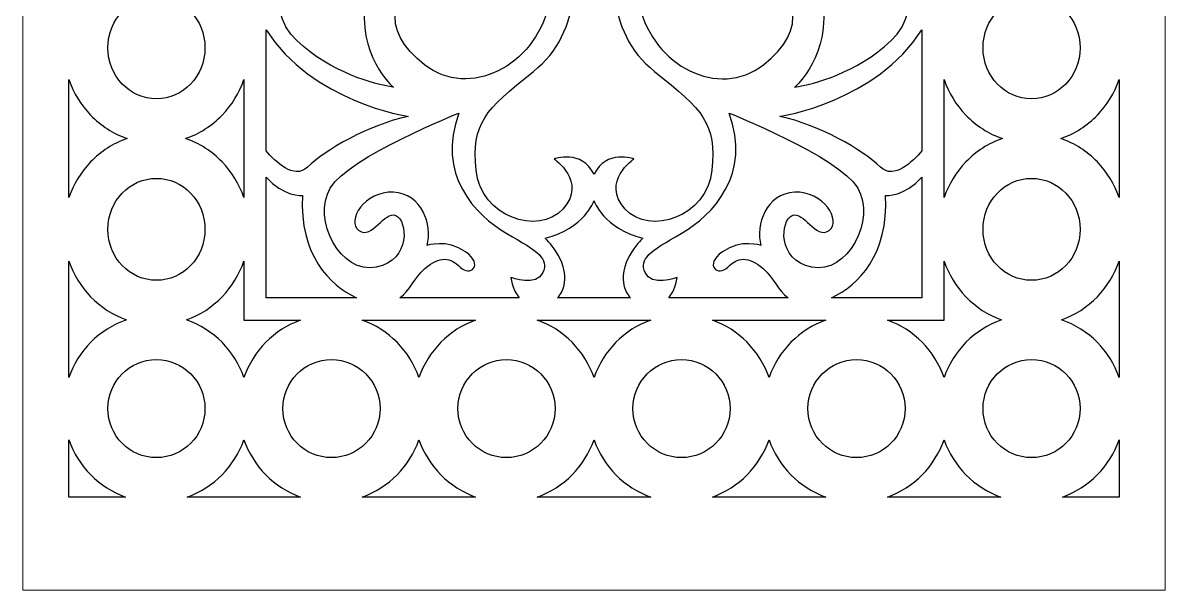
# Model space of a CAD drawing. Header units: millimetres. Extents: x 30.3 to 92.8, y 78.4 to 138.4.
# Drawn here: x 72.32 to 92.78, y 78.43 to 88.58 of the extents above; entities that cross this region are included whole.
import ezdxf

# ---------------------------------------------------------------- set-up
doc = ezdxf.new("R2010")
doc.units = ezdxf.units.MM
doc.header["$MEASUREMENT"] = 0
doc.layers.add('layer 1', color=7, linetype='Continuous')

msp = doc.modelspace()

# ---------------------------------------------------------------- linework, layer by layer
at = {"layer": 'layer 1', "color": 7, "lineweight": 9}
msp.add_open_spline([(72.3242, 138.4261), (72.3242, 138.4261), (92.7788, 138.4261), (92.7788, 138.4261), (92.7788, 138.4261), (92.7788, 138.4261), (92.7788, 78.4263), (92.7788, 78.4263), (92.7788, 78.4263), (92.7788, 78.4263), (72.3242, 78.4263), (72.3242, 78.4263), (72.3242, 78.4263), (72.3242, 78.4263), (72.3242, 138.4261), (72.3242, 138.4261)], degree=3, knots=[0, 0, 0, 0, 0.2, 0.2, 0.2, 0.2, 0.4, 0.4, 0.4, 0.4, 0.6, 0.6, 0.6, 0.6, 1, 1, 1, 1], dxfattribs=at)
at = {"layer": 'layer 1', "color": 250}
for points, knots in [([(82.5515, 91.678), (82.5515, 91.678), (81.8502, 91.9241), (82.0557, 92.6399), (82.0557, 92.6399), (82.0557, 92.6399), (81.5274, 92.2596), (81.9383, 90.9473), (81.9383, 90.9473), (82.3491, 89.6349), (82.3491, 88.412), (81.4687, 87.7111), (81.4687, 87.7111), (80.5884, 87.0102), (80.3609, 86.7865), (80.4416, 85.9439), (80.4416, 85.9439), (80.5223, 85.1013), (81.5568, 84.7657), (81.997, 85.2504), (81.997, 85.2504), (82.4371, 85.7351), (81.8356, 86.1452), (81.8356, 86.1452), (81.8356, 86.1452), (81.8356, 86.1452), (82.3357, 86.3167), (82.5515, 85.8693), (82.5515, 85.8693), (82.7673, 86.3167), (83.2675, 86.1452), (83.2675, 86.1452), (83.2675, 86.1452), (83.2675, 86.1452), (82.6659, 85.7351), (83.1061, 85.2504), (83.1061, 85.2504), (83.5462, 84.7657), (84.5807, 85.1013), (84.6614, 85.9439), (84.6614, 85.9439), (84.7421, 86.7865), (84.5146, 87.0102), (83.6343, 87.7111), (83.6343, 87.7111), (82.7539, 88.412), (82.7539, 89.6349), (83.1647, 90.9473), (83.1647, 90.9473), (83.5756, 92.2596), (83.0474, 92.6399), (83.0474, 92.6399), (83.0474, 92.6399), (83.2528, 91.9241), (82.5515, 91.678), (82.5515, 91.678)], [0, 0, 0, 0, 0.0666667, 0.0666667, 0.0666667, 0.0666667, 0.1333333, 0.1333333, 0.1333333, 0.1333333, 0.2, 0.2, 0.2, 0.2, 0.2666667, 0.2666667, 0.2666667, 0.2666667, 0.3333333, 0.3333333, 0.3333333, 0.3333333, 0.4, 0.4, 0.4, 0.4, 0.4666667, 0.4666667, 0.4666667, 0.4666667, 0.5333333, 0.5333333, 0.5333333, 0.5333333, 0.6, 0.6, 0.6, 0.6, 0.6666667, 0.6666667, 0.6666667, 0.6666667, 0.7333333, 0.7333333, 0.7333333, 0.7333333, 0.8, 0.8, 0.8, 0.8, 0.8666667, 0.8666667, 0.8666667, 0.8666667, 1, 1, 1, 1]), ([(81.4981, 91.5289), (81.4981, 91.5289), (80.9112, 90.3955), (79.8694, 89.784), (79.8694, 89.784), (78.8276, 89.1726), (78.7102, 88.4567), (79.5172, 87.8304), (79.5172, 87.8304), (80.3243, 87.204), (81.4834, 87.8155), (81.7329, 88.8743), (81.7329, 88.8743), (81.9823, 89.9332), (81.5861, 90.4402), (81.4981, 91.5289)], [0, 0, 0, 0, 0.2, 0.2, 0.2, 0.2, 0.4, 0.4, 0.4, 0.4, 0.6, 0.6, 0.6, 0.6, 1, 1, 1, 1]), ([(83.6049, 91.5289), (83.6049, 91.5289), (84.1918, 90.3955), (85.2336, 89.784), (85.2336, 89.784), (86.2754, 89.1726), (86.3928, 88.4567), (85.5858, 87.8304), (85.5858, 87.8304), (84.7788, 87.204), (83.6196, 87.8155), (83.3702, 88.8743), (83.3702, 88.8743), (83.1207, 89.9332), (83.5169, 90.4402), (83.6049, 91.5289)], [0, 0, 0, 0, 0.2, 0.2, 0.2, 0.2, 0.4, 0.4, 0.4, 0.4, 0.6, 0.6, 0.6, 0.6, 1, 1, 1, 1]), ([(78.9597, 87.4277), (78.9597, 87.4277), (78.2749, 88.0104), (78.4755, 89.0234), (78.4755, 89.0234), (78.4755, 89.0234), (77.9032, 88.755), (77.5951, 89.1875), (77.5951, 89.1875), (77.5951, 89.1875), (77.8886, 89.3515), (78.182, 89.3665), (78.182, 89.3665), (78.4755, 89.3814), (78.4315, 90.127), (77.6831, 90.1121), (77.6831, 90.1121), (76.9348, 90.0972), (76.5973, 88.8445), (77.2283, 88.2629), (77.2283, 88.2629), (77.8592, 87.6813), (78.5929, 87.4874), (78.9597, 87.4277)], [0, 0, 0, 0, 0.1428571, 0.1428571, 0.1428571, 0.1428571, 0.2857143, 0.2857143, 0.2857143, 0.2857143, 0.4285714, 0.4285714, 0.4285714, 0.4285714, 0.5714286, 0.5714286, 0.5714286, 0.5714286, 0.7142857, 0.7142857, 0.7142857, 0.7142857, 1, 1, 1, 1]), ([(86.1433, 87.4277), (86.1433, 87.4277), (86.8281, 88.0104), (86.6275, 89.0234), (86.6275, 89.0234), (86.6275, 89.0234), (87.1998, 88.755), (87.5079, 89.1875), (87.5079, 89.1875), (87.5079, 89.1875), (87.2145, 89.3515), (86.921, 89.3665), (86.921, 89.3665), (86.6275, 89.3814), (86.6716, 90.127), (87.4199, 90.1121), (87.4199, 90.1121), (88.1682, 90.0972), (88.5057, 88.8445), (87.8747, 88.2629), (87.8747, 88.2629), (87.2438, 87.6813), (86.5102, 87.4874), (86.1433, 87.4277)], [0, 0, 0, 0, 0.1428571, 0.1428571, 0.1428571, 0.1428571, 0.2857143, 0.2857143, 0.2857143, 0.2857143, 0.4285714, 0.4285714, 0.4285714, 0.4285714, 0.5714286, 0.5714286, 0.5714286, 0.5714286, 0.7142857, 0.7142857, 0.7142857, 0.7142857, 1, 1, 1, 1]), ([(75.3277, 88.7839), (75.1713, 88.9461), (74.9551, 89.0464), (74.7161, 89.0464), (74.7161, 89.0464), (74.4771, 89.0464), (74.2608, 88.9461), (74.1045, 88.7839), (74.1045, 88.7839), (73.9452, 88.6188), (73.8467, 88.3892), (73.8467, 88.1344), (73.8467, 88.1344), (73.8467, 87.8795), (73.9452, 87.6499), (74.1045, 87.4848), (74.1045, 87.4848), (74.2608, 87.3227), (74.4771, 87.2224), (74.7161, 87.2224), (74.7161, 87.2224), (74.9551, 87.2224), (75.1713, 87.3227), (75.3277, 87.4848), (75.3277, 87.4848), (75.4869, 87.6499), (75.5854, 87.8795), (75.5854, 88.1344), (75.5854, 88.1344), (75.5854, 88.3892), (75.4869, 88.6188), (75.3277, 88.7839)], [0, 0, 0, 0, 0.1111111, 0.1111111, 0.1111111, 0.1111111, 0.2222222, 0.2222222, 0.2222222, 0.2222222, 0.3333333, 0.3333333, 0.3333333, 0.3333333, 0.4444444, 0.4444444, 0.4444444, 0.4444444, 0.5555556, 0.5555556, 0.5555556, 0.5555556, 0.6666667, 0.6666667, 0.6666667, 0.6666667, 0.7777778, 0.7777778, 0.7777778, 0.7777778, 1, 1, 1, 1]), ([(90.9986, 88.7839), (90.8422, 88.9461), (90.626, 89.0464), (90.3869, 89.0464), (90.3869, 89.0464), (90.1479, 89.0464), (89.9317, 88.9461), (89.7753, 88.7839), (89.7753, 88.7839), (89.6161, 88.6188), (89.5176, 88.3892), (89.5176, 88.1344), (89.5176, 88.1344), (89.5176, 87.8795), (89.6161, 87.6499), (89.7753, 87.4848), (89.7753, 87.4848), (89.9317, 87.3227), (90.1479, 87.2224), (90.3869, 87.2224), (90.3869, 87.2224), (90.626, 87.2224), (90.8422, 87.3227), (90.9986, 87.4848), (90.9986, 87.4848), (91.1578, 87.6499), (91.2563, 87.8795), (91.2563, 88.1344), (91.2563, 88.1344), (91.2563, 88.3892), (91.1578, 88.6188), (90.9986, 88.7839)], [0, 0, 0, 0, 0.1111111, 0.1111111, 0.1111111, 0.1111111, 0.2222222, 0.2222222, 0.2222222, 0.2222222, 0.3333333, 0.3333333, 0.3333333, 0.3333333, 0.4444444, 0.4444444, 0.4444444, 0.4444444, 0.5555556, 0.5555556, 0.5555556, 0.5555556, 0.6666667, 0.6666667, 0.6666667, 0.6666667, 0.7777778, 0.7777778, 0.7777778, 0.7777778, 1, 1, 1, 1]), ([(76.6791, 86.2912), (76.8432, 86.0979), (77.1824, 85.7665), (77.419, 85.9961), (77.419, 85.9961), (77.7418, 86.3092), (78.5195, 86.7566), (79.2238, 86.9058), (79.2238, 86.9058), (79.2238, 86.9058), (77.4994, 87.1638), (76.6791, 88.4581), (76.6791, 88.4581), (76.6791, 88.4581), (76.6791, 86.2912), (76.6791, 86.2912)], [0, 0, 0, 0, 0.2, 0.2, 0.2, 0.2, 0.4, 0.4, 0.4, 0.4, 0.6, 0.6, 0.6, 0.6, 1, 1, 1, 1]), ([(88.424, 88.4581), (87.6036, 87.1638), (85.8792, 86.9058), (85.8792, 86.9058), (85.8792, 86.9058), (86.5835, 86.7566), (87.3612, 86.3092), (87.684, 85.9961), (87.684, 85.9961), (87.9206, 85.7665), (88.2598, 86.0979), (88.424, 86.2912), (88.424, 86.2912), (88.424, 86.2912), (88.424, 88.4581), (88.424, 88.4581)], [0, 0, 0, 0, 0.2, 0.2, 0.2, 0.2, 0.4, 0.4, 0.4, 0.4, 0.6, 0.6, 0.6, 0.6, 1, 1, 1, 1]), ([(73.149, 85.4522), (73.2319, 85.6942), (73.3662, 85.9116), (73.5384, 86.0902), (73.5384, 86.0902), (73.7202, 86.2787), (73.9437, 86.4238), (74.1932, 86.5094), (74.1932, 86.5094), (73.9437, 86.595), (73.7202, 86.7401), (73.5384, 86.9286), (73.5384, 86.9286), (73.3662, 87.1072), (73.2319, 87.3245), (73.149, 87.5666), (73.149, 87.5666), (73.149, 87.5666), (73.149, 85.4522), (73.149, 85.4522)], [0, 0, 0, 0, 0.1666667, 0.1666667, 0.1666667, 0.1666667, 0.3333333, 0.3333333, 0.3333333, 0.3333333, 0.5, 0.5, 0.5, 0.5, 0.6666667, 0.6666667, 0.6666667, 0.6666667, 1, 1, 1, 1]), ([(75.239, 86.5094), (75.4885, 86.4238), (75.7119, 86.2787), (75.8937, 86.0902), (75.8937, 86.0902), (76.0659, 85.9116), (76.2003, 85.6942), (76.2832, 85.4522), (76.2832, 85.4522), (76.2832, 85.4522), (76.2832, 87.5666), (76.2832, 87.5666), (76.2832, 87.5666), (76.2003, 87.3245), (76.0659, 87.1072), (75.8937, 86.9286), (75.8937, 86.9286), (75.7119, 86.7401), (75.4885, 86.595), (75.239, 86.5094)], [0, 0, 0, 0, 0.1666667, 0.1666667, 0.1666667, 0.1666667, 0.3333333, 0.3333333, 0.3333333, 0.3333333, 0.5, 0.5, 0.5, 0.5, 0.6666667, 0.6666667, 0.6666667, 0.6666667, 1, 1, 1, 1]), ([(88.8199, 85.4522), (88.9028, 85.6942), (89.0371, 85.9116), (89.2093, 86.0902), (89.2093, 86.0902), (89.3911, 86.2787), (89.6145, 86.4238), (89.864, 86.5094), (89.864, 86.5094), (89.6145, 86.595), (89.3911, 86.7401), (89.2093, 86.9286), (89.2093, 86.9286), (89.0371, 87.1072), (88.9028, 87.3245), (88.8199, 87.5666), (88.8199, 87.5666), (88.8199, 87.5666), (88.8199, 85.4522), (88.8199, 85.4522)], [0, 0, 0, 0, 0.1666667, 0.1666667, 0.1666667, 0.1666667, 0.3333333, 0.3333333, 0.3333333, 0.3333333, 0.5, 0.5, 0.5, 0.5, 0.6666667, 0.6666667, 0.6666667, 0.6666667, 1, 1, 1, 1]), ([(91.954, 87.5666), (91.8711, 87.3245), (91.7368, 87.1072), (91.5646, 86.9286), (91.5646, 86.9286), (91.3828, 86.7401), (91.1593, 86.595), (90.9099, 86.5094), (90.9099, 86.5094), (91.1593, 86.4238), (91.3828, 86.2787), (91.5646, 86.0902), (91.5646, 86.0902), (91.7368, 85.9116), (91.8711, 85.6942), (91.954, 85.4522), (91.954, 85.4522), (91.954, 85.4522), (91.954, 87.5666), (91.954, 87.5666)], [0, 0, 0, 0, 0.1666667, 0.1666667, 0.1666667, 0.1666667, 0.3333333, 0.3333333, 0.3333333, 0.3333333, 0.5, 0.5, 0.5, 0.5, 0.6666667, 0.6666667, 0.6666667, 0.6666667, 1, 1, 1, 1]), ([(81.2134, 83.6594), (81.1427, 83.7417), (81.0889, 83.8598), (81.0652, 84.02), (81.0652, 84.02), (81.0652, 84.02), (81.5348, 83.856), (81.6375, 84.1095), (81.6375, 84.1095), (81.7402, 84.363), (81.5641, 84.4824), (80.9919, 84.8104), (80.9919, 84.8104), (80.4196, 85.1385), (79.7227, 85.8767), (80.1335, 86.9654), (80.1335, 86.9654), (80.1335, 86.9654), (78.1673, 86.1899), (77.8299, 85.6232), (77.8299, 85.6232), (77.4924, 85.0565), (78.0206, 84.0722), (78.6515, 84.2065), (78.6515, 84.2065), (79.2825, 84.3407), (79.2091, 85.0416), (79.0037, 85.1311), (79.0037, 85.1311), (78.7983, 85.2206), (78.5782, 84.6986), (78.3434, 84.8626), (78.3434, 84.8626), (78.1086, 85.0267), (78.4461, 85.5785), (78.9597, 85.5487), (78.9597, 85.5487), (79.4732, 85.5188), (79.664, 84.967), (79.5613, 84.5942), (79.5613, 84.5942), (79.5613, 84.5942), (79.9134, 84.721), (80.2509, 84.4824), (80.2509, 84.4824), (80.5884, 84.2437), (80.3316, 84.0275), (80.1555, 84.2065), (80.1555, 84.2065), (79.9794, 84.3854), (79.796, 84.4152), (79.5246, 84.1841), (79.5246, 84.1841), (79.3218, 84.0114), (79.2623, 83.793), (79.077, 83.6594), (79.077, 83.6594), (79.077, 83.6594), (81.2134, 83.6594), (81.2134, 83.6594)], [0, 0, 0, 0, 0.0625, 0.0625, 0.0625, 0.0625, 0.125, 0.125, 0.125, 0.125, 0.1875, 0.1875, 0.1875, 0.1875, 0.25, 0.25, 0.25, 0.25, 0.3125, 0.3125, 0.3125, 0.3125, 0.375, 0.375, 0.375, 0.375, 0.4375, 0.4375, 0.4375, 0.4375, 0.5, 0.5, 0.5, 0.5, 0.5625, 0.5625, 0.5625, 0.5625, 0.625, 0.625, 0.625, 0.625, 0.6875, 0.6875, 0.6875, 0.6875, 0.75, 0.75, 0.75, 0.75, 0.8125, 0.8125, 0.8125, 0.8125, 0.875, 0.875, 0.875, 0.875, 1, 1, 1, 1]), ([(86.026, 83.6594), (85.8407, 83.793), (85.7812, 84.0114), (85.5784, 84.1841), (85.5784, 84.1841), (85.307, 84.4152), (85.1236, 84.3854), (84.9475, 84.2065), (84.9475, 84.2065), (84.7714, 84.0275), (84.5146, 84.2437), (84.8521, 84.4824), (84.8521, 84.4824), (85.1896, 84.721), (85.5418, 84.5942), (85.5418, 84.5942), (85.5418, 84.5942), (85.439, 84.967), (85.6298, 85.5188), (86.1433, 85.5487), (86.1433, 85.5487), (86.6569, 85.5785), (86.9944, 85.0267), (86.7596, 84.8626), (86.7596, 84.8626), (86.5248, 84.6986), (86.3047, 85.2206), (86.0993, 85.1311), (86.0993, 85.1311), (85.8939, 85.0416), (85.8205, 84.3407), (86.4515, 84.2065), (86.4515, 84.2065), (87.0824, 84.0722), (87.6106, 85.0565), (87.2732, 85.6232), (87.2732, 85.6232), (86.9357, 86.1899), (84.9695, 86.9654), (84.9695, 86.9654), (84.9695, 86.9654), (85.3804, 85.8767), (84.6834, 85.1385), (84.1111, 84.8104), (84.1111, 84.8104), (83.5389, 84.4824), (83.3628, 84.363), (83.4655, 84.1095), (83.4655, 84.1095), (83.5682, 83.856), (84.0378, 84.02), (84.0378, 84.02), (84.0378, 84.02), (84.0141, 83.8598), (83.9603, 83.7417), (83.8896, 83.6594), (83.8896, 83.6594), (83.8896, 83.6594), (86.026, 83.6594), (86.026, 83.6594)], [0, 0, 0, 0, 0.0625, 0.0625, 0.0625, 0.0625, 0.125, 0.125, 0.125, 0.125, 0.1875, 0.1875, 0.1875, 0.1875, 0.25, 0.25, 0.25, 0.25, 0.3125, 0.3125, 0.3125, 0.3125, 0.375, 0.375, 0.375, 0.375, 0.4375, 0.4375, 0.4375, 0.4375, 0.5, 0.5, 0.5, 0.5, 0.5625, 0.5625, 0.5625, 0.5625, 0.625, 0.625, 0.625, 0.625, 0.6875, 0.6875, 0.6875, 0.6875, 0.75, 0.75, 0.75, 0.75, 0.8125, 0.8125, 0.8125, 0.8125, 0.875, 0.875, 0.875, 0.875, 1, 1, 1, 1]), ([(75.3277, 85.5339), (75.1713, 85.6961), (74.9551, 85.7964), (74.7161, 85.7964), (74.7161, 85.7964), (74.4771, 85.7964), (74.2608, 85.6961), (74.1045, 85.5339), (74.1045, 85.5339), (73.9452, 85.3688), (73.8467, 85.1392), (73.8467, 84.8844), (73.8467, 84.8844), (73.8467, 84.6295), (73.9452, 84.3999), (74.1045, 84.2348), (74.1045, 84.2348), (74.2608, 84.0727), (74.4771, 83.9724), (74.7161, 83.9724), (74.7161, 83.9724), (74.9551, 83.9724), (75.1713, 84.0727), (75.3277, 84.2348), (75.3277, 84.2348), (75.4869, 84.3999), (75.5854, 84.6295), (75.5854, 84.8844), (75.5854, 84.8844), (75.5854, 85.1392), (75.4869, 85.3688), (75.3277, 85.5339)], [0, 0, 0, 0, 0.1111111, 0.1111111, 0.1111111, 0.1111111, 0.2222222, 0.2222222, 0.2222222, 0.2222222, 0.3333333, 0.3333333, 0.3333333, 0.3333333, 0.4444444, 0.4444444, 0.4444444, 0.4444444, 0.5555556, 0.5555556, 0.5555556, 0.5555556, 0.6666667, 0.6666667, 0.6666667, 0.6666667, 0.7777778, 0.7777778, 0.7777778, 0.7777778, 1, 1, 1, 1]), ([(78.2975, 83.6594), (77.8193, 83.8777), (77.2701, 84.4374), (77.331, 85.489), (77.331, 85.489), (77.331, 85.489), (76.982, 85.4676), (76.6791, 85.817), (76.6791, 85.817), (76.6791, 85.817), (76.6791, 83.6594), (76.6791, 83.6594), (76.6791, 83.6594), (76.6791, 83.6594), (78.2975, 83.6594), (78.2975, 83.6594)], [0, 0, 0, 0, 0.2, 0.2, 0.2, 0.2, 0.4, 0.4, 0.4, 0.4, 0.6, 0.6, 0.6, 0.6, 1, 1, 1, 1]), ([(88.424, 85.817), (88.121, 85.4676), (87.772, 85.489), (87.772, 85.489), (87.772, 85.489), (87.8329, 84.4374), (87.2837, 83.8777), (86.8055, 83.6594), (86.8055, 83.6594), (86.8055, 83.6594), (88.424, 83.6594), (88.424, 83.6594), (88.424, 83.6594), (88.424, 83.6594), (88.424, 85.817), (88.424, 85.817)], [0, 0, 0, 0, 0.2, 0.2, 0.2, 0.2, 0.4, 0.4, 0.4, 0.4, 0.6, 0.6, 0.6, 0.6, 1, 1, 1, 1]), ([(90.9986, 85.5339), (90.8422, 85.6961), (90.626, 85.7964), (90.3869, 85.7964), (90.3869, 85.7964), (90.1479, 85.7964), (89.9317, 85.6961), (89.7753, 85.5339), (89.7753, 85.5339), (89.6161, 85.3688), (89.5176, 85.1392), (89.5176, 84.8844), (89.5176, 84.8844), (89.5176, 84.6295), (89.6161, 84.3999), (89.7753, 84.2348), (89.7753, 84.2348), (89.9317, 84.0727), (90.1479, 83.9724), (90.3869, 83.9724), (90.3869, 83.9724), (90.626, 83.9724), (90.8422, 84.0727), (90.9986, 84.2348), (90.9986, 84.2348), (91.1578, 84.3999), (91.2563, 84.6295), (91.2563, 84.8844), (91.2563, 84.8844), (91.2563, 85.1392), (91.1578, 85.3688), (90.9986, 85.5339)], [0, 0, 0, 0, 0.1111111, 0.1111111, 0.1111111, 0.1111111, 0.2222222, 0.2222222, 0.2222222, 0.2222222, 0.3333333, 0.3333333, 0.3333333, 0.3333333, 0.4444444, 0.4444444, 0.4444444, 0.4444444, 0.5555556, 0.5555556, 0.5555556, 0.5555556, 0.6666667, 0.6666667, 0.6666667, 0.6666667, 0.7777778, 0.7777778, 0.7777778, 0.7777778, 1, 1, 1, 1]), ([(82.5515, 85.3921), (82.5515, 85.3921), (82.3858, 84.8999), (81.6742, 84.7284), (81.6742, 84.7284), (81.6742, 84.7284), (82.0997, 84.3481), (82.019, 83.8933), (82.019, 83.8933), (82.0028, 83.8019), (81.959, 83.7223), (81.8985, 83.6594), (81.8985, 83.6594), (81.8985, 83.6594), (83.2045, 83.6594), (83.2045, 83.6594), (83.2045, 83.6594), (83.1441, 83.7222), (83.1003, 83.8019), (83.084, 83.8933), (83.084, 83.8933), (83.0033, 84.3481), (83.4289, 84.7284), (83.4289, 84.7284), (83.4289, 84.7284), (82.7172, 84.8999), (82.5515, 85.3921), (82.5515, 85.3921)], [0, 0, 0, 0, 0.125, 0.125, 0.125, 0.125, 0.25, 0.25, 0.25, 0.25, 0.375, 0.375, 0.375, 0.375, 0.5, 0.5, 0.5, 0.5, 0.625, 0.625, 0.625, 0.625, 0.75, 0.75, 0.75, 0.75, 1, 1, 1, 1]), ([(73.149, 82.234), (73.2324, 82.473), (73.3678, 82.6872), (73.5415, 82.8627), (73.5415, 82.8627), (73.7188, 83.0419), (73.936, 83.1807), (74.1785, 83.2645), (74.1785, 83.2645), (73.9349, 83.3507), (73.7166, 83.4938), (73.5384, 83.6786), (73.5384, 83.6786), (73.3662, 83.8571), (73.2319, 84.0745), (73.149, 84.3166), (73.149, 84.3166), (73.149, 84.3166), (73.149, 82.234), (73.149, 82.234)], [0, 0, 0, 0, 0.1666667, 0.1666667, 0.1666667, 0.1666667, 0.3333333, 0.3333333, 0.3333333, 0.3333333, 0.5, 0.5, 0.5, 0.5, 0.6666667, 0.6666667, 0.6666667, 0.6666667, 1, 1, 1, 1]), ([(76.2832, 84.3166), (76.2003, 84.0745), (76.0659, 83.8571), (75.8937, 83.6786), (75.8937, 83.6786), (75.7155, 83.4938), (75.4973, 83.3507), (75.2537, 83.2645), (75.2537, 83.2645), (75.4961, 83.1807), (75.7133, 83.0419), (75.8906, 82.8627), (75.8906, 82.8627), (76.0643, 82.6872), (76.1998, 82.473), (76.2832, 82.234), (76.2832, 82.234), (76.3665, 82.473), (76.502, 82.6872), (76.6757, 82.8627), (76.6757, 82.8627), (76.8494, 83.0383), (77.0615, 83.1751), (77.298, 83.2594), (77.298, 83.2594), (77.298, 83.2594), (76.2832, 83.2594), (76.2832, 83.2594), (76.2832, 83.2594), (76.2832, 83.2594), (76.2832, 84.3166), (76.2832, 84.3166)], [0, 0, 0, 0, 0.1111111, 0.1111111, 0.1111111, 0.1111111, 0.2222222, 0.2222222, 0.2222222, 0.2222222, 0.3333333, 0.3333333, 0.3333333, 0.3333333, 0.4444444, 0.4444444, 0.4444444, 0.4444444, 0.5555556, 0.5555556, 0.5555556, 0.5555556, 0.6666667, 0.6666667, 0.6666667, 0.6666667, 0.7777778, 0.7777778, 0.7777778, 0.7777778, 1, 1, 1, 1]), ([(87.805, 83.2594), (88.0416, 83.1751), (88.2536, 83.0383), (88.4273, 82.8627), (88.4273, 82.8627), (88.601, 82.6872), (88.7365, 82.473), (88.8199, 82.234), (88.8199, 82.234), (88.9032, 82.473), (89.0387, 82.6872), (89.2124, 82.8627), (89.2124, 82.8627), (89.3897, 83.0419), (89.6069, 83.1807), (89.8493, 83.2645), (89.8493, 83.2645), (89.6058, 83.3507), (89.3875, 83.4938), (89.2093, 83.6786), (89.2093, 83.6786), (89.0371, 83.8571), (88.9028, 84.0745), (88.8199, 84.3166), (88.8199, 84.3166), (88.8199, 84.3166), (88.8199, 83.2594), (88.8199, 83.2594), (88.8199, 83.2594), (88.8199, 83.2594), (87.805, 83.2594), (87.805, 83.2594)], [0, 0, 0, 0, 0.1111111, 0.1111111, 0.1111111, 0.1111111, 0.2222222, 0.2222222, 0.2222222, 0.2222222, 0.3333333, 0.3333333, 0.3333333, 0.3333333, 0.4444444, 0.4444444, 0.4444444, 0.4444444, 0.5555556, 0.5555556, 0.5555556, 0.5555556, 0.6666667, 0.6666667, 0.6666667, 0.6666667, 0.7777778, 0.7777778, 0.7777778, 0.7777778, 1, 1, 1, 1]), ([(91.954, 84.3166), (91.8711, 84.0745), (91.7368, 83.8571), (91.5646, 83.6786), (91.5646, 83.6786), (91.3864, 83.4938), (91.1681, 83.3507), (90.9246, 83.2645), (90.9246, 83.2645), (91.167, 83.1807), (91.3842, 83.0419), (91.5615, 82.8627), (91.5615, 82.8627), (91.7352, 82.6872), (91.8706, 82.473), (91.954, 82.234), (91.954, 82.234), (91.954, 82.234), (91.954, 84.3166), (91.954, 84.3166)], [0, 0, 0, 0, 0.1666667, 0.1666667, 0.1666667, 0.1666667, 0.3333333, 0.3333333, 0.3333333, 0.3333333, 0.5, 0.5, 0.5, 0.5, 0.6666667, 0.6666667, 0.6666667, 0.6666667, 1, 1, 1, 1]), ([(78.4025, 83.2594), (78.639, 83.1751), (78.8511, 83.0383), (79.0248, 82.8627), (79.0248, 82.8627), (79.1985, 82.6872), (79.3339, 82.473), (79.4173, 82.234), (79.4173, 82.234), (79.5007, 82.473), (79.6362, 82.6872), (79.8099, 82.8627), (79.8099, 82.8627), (79.9836, 83.0383), (80.1956, 83.1751), (80.4322, 83.2594), (80.4322, 83.2594), (80.4322, 83.2594), (78.4025, 83.2594), (78.4025, 83.2594)], [0, 0, 0, 0, 0.1666667, 0.1666667, 0.1666667, 0.1666667, 0.3333333, 0.3333333, 0.3333333, 0.3333333, 0.5, 0.5, 0.5, 0.5, 0.6666667, 0.6666667, 0.6666667, 0.6666667, 1, 1, 1, 1]), ([(81.5367, 83.2594), (81.7732, 83.1751), (81.9852, 83.0383), (82.159, 82.8627), (82.159, 82.8627), (82.3327, 82.6872), (82.4681, 82.473), (82.5515, 82.234), (82.5515, 82.234), (82.6349, 82.473), (82.7703, 82.6872), (82.9441, 82.8627), (82.9441, 82.8627), (83.1178, 83.0383), (83.3298, 83.1751), (83.5663, 83.2594), (83.5663, 83.2594), (83.5663, 83.2594), (81.5367, 83.2594), (81.5367, 83.2594)], [0, 0, 0, 0, 0.1666667, 0.1666667, 0.1666667, 0.1666667, 0.3333333, 0.3333333, 0.3333333, 0.3333333, 0.5, 0.5, 0.5, 0.5, 0.6666667, 0.6666667, 0.6666667, 0.6666667, 1, 1, 1, 1]), ([(84.6709, 83.2594), (84.9074, 83.1751), (85.1194, 83.0383), (85.2931, 82.8627), (85.2931, 82.8627), (85.4669, 82.6872), (85.6023, 82.473), (85.6857, 82.234), (85.6857, 82.234), (85.7691, 82.473), (85.9045, 82.6872), (86.0782, 82.8627), (86.0782, 82.8627), (86.252, 83.0383), (86.464, 83.1751), (86.7005, 83.2594), (86.7005, 83.2594), (86.7005, 83.2594), (84.6709, 83.2594), (84.6709, 83.2594)], [0, 0, 0, 0, 0.1666667, 0.1666667, 0.1666667, 0.1666667, 0.3333333, 0.3333333, 0.3333333, 0.3333333, 0.5, 0.5, 0.5, 0.5, 0.6666667, 0.6666667, 0.6666667, 0.6666667, 1, 1, 1, 1]), ([(75.3308, 82.2971), (75.1735, 82.4561), (74.9561, 82.5544), (74.7161, 82.5544), (74.7161, 82.5544), (74.476, 82.5544), (74.2587, 82.4561), (74.1014, 82.2971), (74.1014, 82.2971), (73.944, 82.1382), (73.8467, 81.9186), (73.8467, 81.676), (73.8467, 81.676), (73.8467, 81.4335), (73.944, 81.2139), (74.1014, 81.055), (74.1014, 81.055), (74.2587, 80.896), (74.476, 80.7977), (74.7161, 80.7977), (74.7161, 80.7977), (74.9561, 80.7977), (75.1735, 80.896), (75.3308, 81.055), (75.3308, 81.055), (75.4881, 81.2139), (75.5854, 81.4335), (75.5854, 81.676), (75.5854, 81.676), (75.5854, 81.9186), (75.4881, 82.1382), (75.3308, 82.2971)], [0, 0, 0, 0, 0.1111111, 0.1111111, 0.1111111, 0.1111111, 0.2222222, 0.2222222, 0.2222222, 0.2222222, 0.3333333, 0.3333333, 0.3333333, 0.3333333, 0.4444444, 0.4444444, 0.4444444, 0.4444444, 0.5555556, 0.5555556, 0.5555556, 0.5555556, 0.6666667, 0.6666667, 0.6666667, 0.6666667, 0.7777778, 0.7777778, 0.7777778, 0.7777778, 1, 1, 1, 1]), ([(78.465, 82.2971), (78.3076, 82.4561), (78.0903, 82.5544), (77.8502, 82.5544), (77.8502, 82.5544), (77.6102, 82.5544), (77.3929, 82.4561), (77.2355, 82.2971), (77.2355, 82.2971), (77.0782, 82.1382), (76.9809, 81.9186), (76.9809, 81.676), (76.9809, 81.676), (76.9809, 81.4335), (77.0782, 81.2139), (77.2355, 81.055), (77.2355, 81.055), (77.3929, 80.896), (77.6102, 80.7977), (77.8502, 80.7977), (77.8502, 80.7977), (78.0903, 80.7977), (78.3076, 80.896), (78.465, 81.055), (78.465, 81.055), (78.6223, 81.2139), (78.7196, 81.4335), (78.7196, 81.676), (78.7196, 81.676), (78.7196, 81.9186), (78.6223, 82.1382), (78.465, 82.2971)], [0, 0, 0, 0, 0.1111111, 0.1111111, 0.1111111, 0.1111111, 0.2222222, 0.2222222, 0.2222222, 0.2222222, 0.3333333, 0.3333333, 0.3333333, 0.3333333, 0.4444444, 0.4444444, 0.4444444, 0.4444444, 0.5555556, 0.5555556, 0.5555556, 0.5555556, 0.6666667, 0.6666667, 0.6666667, 0.6666667, 0.7777778, 0.7777778, 0.7777778, 0.7777778, 1, 1, 1, 1]), ([(81.5991, 82.2971), (81.4418, 82.4561), (81.2245, 82.5544), (80.9844, 82.5544), (80.9844, 82.5544), (80.7444, 82.5544), (80.527, 82.4561), (80.3697, 82.2971), (80.3697, 82.2971), (80.2124, 82.1382), (80.1151, 81.9186), (80.1151, 81.676), (80.1151, 81.676), (80.1151, 81.4335), (80.2124, 81.2139), (80.3697, 81.055), (80.3697, 81.055), (80.527, 80.896), (80.7444, 80.7977), (80.9844, 80.7977), (80.9844, 80.7977), (81.2245, 80.7977), (81.4418, 80.896), (81.5991, 81.055), (81.5991, 81.055), (81.7564, 81.2139), (81.8538, 81.4335), (81.8538, 81.676), (81.8538, 81.676), (81.8538, 81.9186), (81.7564, 82.1382), (81.5991, 82.2971)], [0, 0, 0, 0, 0.1111111, 0.1111111, 0.1111111, 0.1111111, 0.2222222, 0.2222222, 0.2222222, 0.2222222, 0.3333333, 0.3333333, 0.3333333, 0.3333333, 0.4444444, 0.4444444, 0.4444444, 0.4444444, 0.5555556, 0.5555556, 0.5555556, 0.5555556, 0.6666667, 0.6666667, 0.6666667, 0.6666667, 0.7777778, 0.7777778, 0.7777778, 0.7777778, 1, 1, 1, 1]), ([(84.7333, 82.2971), (84.576, 82.4561), (84.3586, 82.5544), (84.1186, 82.5544), (84.1186, 82.5544), (83.8786, 82.5544), (83.6612, 82.4561), (83.5039, 82.2971), (83.5039, 82.2971), (83.3466, 82.1382), (83.2492, 81.9186), (83.2492, 81.676), (83.2492, 81.676), (83.2492, 81.4335), (83.3466, 81.2139), (83.5039, 81.055), (83.5039, 81.055), (83.6612, 80.896), (83.8786, 80.7977), (84.1186, 80.7977), (84.1186, 80.7977), (84.3586, 80.7977), (84.576, 80.896), (84.7333, 81.055), (84.7333, 81.055), (84.8906, 81.2139), (84.9879, 81.4335), (84.9879, 81.676), (84.9879, 81.676), (84.9879, 81.9186), (84.8906, 82.1382), (84.7333, 82.2971)], [0, 0, 0, 0, 0.1111111, 0.1111111, 0.1111111, 0.1111111, 0.2222222, 0.2222222, 0.2222222, 0.2222222, 0.3333333, 0.3333333, 0.3333333, 0.3333333, 0.4444444, 0.4444444, 0.4444444, 0.4444444, 0.5555556, 0.5555556, 0.5555556, 0.5555556, 0.6666667, 0.6666667, 0.6666667, 0.6666667, 0.7777778, 0.7777778, 0.7777778, 0.7777778, 1, 1, 1, 1]), ([(87.8675, 82.2971), (87.7102, 82.4561), (87.4928, 82.5544), (87.2528, 82.5544), (87.2528, 82.5544), (87.0127, 82.5544), (86.7954, 82.4561), (86.6381, 82.2971), (86.6381, 82.2971), (86.4807, 82.1382), (86.3834, 81.9186), (86.3834, 81.676), (86.3834, 81.676), (86.3834, 81.4335), (86.4807, 81.2139), (86.6381, 81.055), (86.6381, 81.055), (86.7954, 80.896), (87.0127, 80.7977), (87.2528, 80.7977), (87.2528, 80.7977), (87.4928, 80.7977), (87.7102, 80.896), (87.8675, 81.055), (87.8675, 81.055), (88.0248, 81.2139), (88.1221, 81.4335), (88.1221, 81.676), (88.1221, 81.676), (88.1221, 81.9186), (88.0248, 82.1382), (87.8675, 82.2971)], [0, 0, 0, 0, 0.1111111, 0.1111111, 0.1111111, 0.1111111, 0.2222222, 0.2222222, 0.2222222, 0.2222222, 0.3333333, 0.3333333, 0.3333333, 0.3333333, 0.4444444, 0.4444444, 0.4444444, 0.4444444, 0.5555556, 0.5555556, 0.5555556, 0.5555556, 0.6666667, 0.6666667, 0.6666667, 0.6666667, 0.7777778, 0.7777778, 0.7777778, 0.7777778, 1, 1, 1, 1]), ([(91.0017, 82.2971), (90.8443, 82.4561), (90.627, 82.5544), (90.3869, 82.5544), (90.3869, 82.5544), (90.1469, 82.5544), (89.9296, 82.4561), (89.7722, 82.2971), (89.7722, 82.2971), (89.6149, 82.1382), (89.5176, 81.9186), (89.5176, 81.676), (89.5176, 81.676), (89.5176, 81.4335), (89.6149, 81.2139), (89.7722, 81.055), (89.7722, 81.055), (89.9296, 80.896), (90.1469, 80.7977), (90.3869, 80.7977), (90.3869, 80.7977), (90.627, 80.7977), (90.8443, 80.896), (91.0017, 81.055), (91.0017, 81.055), (91.159, 81.2139), (91.2563, 81.4335), (91.2563, 81.676), (91.2563, 81.676), (91.2563, 81.9186), (91.159, 82.1382), (91.0017, 82.2971)], [0, 0, 0, 0, 0.1111111, 0.1111111, 0.1111111, 0.1111111, 0.2222222, 0.2222222, 0.2222222, 0.2222222, 0.3333333, 0.3333333, 0.3333333, 0.3333333, 0.4444444, 0.4444444, 0.4444444, 0.4444444, 0.5555556, 0.5555556, 0.5555556, 0.5555556, 0.6666667, 0.6666667, 0.6666667, 0.6666667, 0.7777778, 0.7777778, 0.7777778, 0.7777778, 1, 1, 1, 1]), ([(74.1638, 80.0927), (73.9273, 80.177), (73.7153, 80.3138), (73.5415, 80.4893), (73.5415, 80.4893), (73.3678, 80.6649), (73.2324, 80.8791), (73.149, 81.1181), (73.149, 81.1181), (73.149, 81.1181), (73.149, 80.0927), (73.149, 80.0927), (73.149, 80.0927), (73.149, 80.0927), (74.1638, 80.0927), (74.1638, 80.0927)], [0, 0, 0, 0, 0.2, 0.2, 0.2, 0.2, 0.4, 0.4, 0.4, 0.4, 0.6, 0.6, 0.6, 0.6, 1, 1, 1, 1]), ([(77.298, 80.0927), (77.0615, 80.177), (76.8494, 80.3138), (76.6757, 80.4893), (76.6757, 80.4893), (76.502, 80.6649), (76.3665, 80.8791), (76.2832, 81.1181), (76.2832, 81.1181), (76.1998, 80.8791), (76.0643, 80.6649), (75.8906, 80.4893), (75.8906, 80.4893), (75.7169, 80.3138), (75.5049, 80.177), (75.2683, 80.0927), (75.2683, 80.0927), (75.2683, 80.0927), (77.298, 80.0927), (77.298, 80.0927)], [0, 0, 0, 0, 0.1666667, 0.1666667, 0.1666667, 0.1666667, 0.3333333, 0.3333333, 0.3333333, 0.3333333, 0.5, 0.5, 0.5, 0.5, 0.6666667, 0.6666667, 0.6666667, 0.6666667, 1, 1, 1, 1]), ([(80.4322, 80.0927), (80.1956, 80.177), (79.9836, 80.3138), (79.8099, 80.4893), (79.8099, 80.4893), (79.6362, 80.6649), (79.5007, 80.8791), (79.4173, 81.1181), (79.4173, 81.1181), (79.3339, 80.8791), (79.1985, 80.6649), (79.0248, 80.4893), (79.0248, 80.4893), (78.851, 80.3138), (78.639, 80.177), (78.4025, 80.0927), (78.4025, 80.0927), (78.4025, 80.0927), (80.4322, 80.0927), (80.4322, 80.0927)], [0, 0, 0, 0, 0.1666667, 0.1666667, 0.1666667, 0.1666667, 0.3333333, 0.3333333, 0.3333333, 0.3333333, 0.5, 0.5, 0.5, 0.5, 0.6666667, 0.6666667, 0.6666667, 0.6666667, 1, 1, 1, 1]), ([(83.5663, 80.0927), (83.3298, 80.177), (83.1178, 80.3138), (82.9441, 80.4893), (82.9441, 80.4893), (82.7703, 80.6649), (82.6349, 80.8791), (82.5515, 81.1181), (82.5515, 81.1181), (82.4681, 80.8791), (82.3327, 80.6649), (82.159, 80.4893), (82.159, 80.4893), (81.9852, 80.3138), (81.7732, 80.177), (81.5367, 80.0927), (81.5367, 80.0927), (81.5367, 80.0927), (83.5663, 80.0927), (83.5663, 80.0927)], [0, 0, 0, 0, 0.1666667, 0.1666667, 0.1666667, 0.1666667, 0.3333333, 0.3333333, 0.3333333, 0.3333333, 0.5, 0.5, 0.5, 0.5, 0.6666667, 0.6666667, 0.6666667, 0.6666667, 1, 1, 1, 1]), ([(86.7005, 80.0927), (86.464, 80.177), (86.252, 80.3138), (86.0782, 80.4893), (86.0782, 80.4893), (85.9045, 80.6649), (85.7691, 80.8791), (85.6857, 81.1181), (85.6857, 81.1181), (85.6023, 80.8791), (85.4669, 80.6649), (85.2931, 80.4893), (85.2931, 80.4893), (85.1194, 80.3138), (84.9074, 80.177), (84.6708, 80.0927), (84.6708, 80.0927), (84.6708, 80.0927), (86.7005, 80.0927), (86.7005, 80.0927)], [0, 0, 0, 0, 0.1666667, 0.1666667, 0.1666667, 0.1666667, 0.3333333, 0.3333333, 0.3333333, 0.3333333, 0.5, 0.5, 0.5, 0.5, 0.6666667, 0.6666667, 0.6666667, 0.6666667, 1, 1, 1, 1]), ([(89.8347, 80.0927), (89.5982, 80.177), (89.3861, 80.3138), (89.2124, 80.4893), (89.2124, 80.4893), (89.0387, 80.6649), (88.9032, 80.8791), (88.8199, 81.1181), (88.8199, 81.1181), (88.7365, 80.8791), (88.601, 80.6649), (88.4273, 80.4893), (88.4273, 80.4893), (88.2536, 80.3138), (88.0416, 80.177), (87.805, 80.0927), (87.805, 80.0927), (87.805, 80.0927), (89.8347, 80.0927), (89.8347, 80.0927)], [0, 0, 0, 0, 0.1666667, 0.1666667, 0.1666667, 0.1666667, 0.3333333, 0.3333333, 0.3333333, 0.3333333, 0.5, 0.5, 0.5, 0.5, 0.6666667, 0.6666667, 0.6666667, 0.6666667, 1, 1, 1, 1]), ([(91.954, 81.1181), (91.8706, 80.8791), (91.7352, 80.6649), (91.5615, 80.4893), (91.5615, 80.4893), (91.3877, 80.3138), (91.1757, 80.177), (90.9392, 80.0927), (90.9392, 80.0927), (90.9392, 80.0927), (91.954, 80.0927), (91.954, 80.0927), (91.954, 80.0927), (91.954, 80.0927), (91.954, 81.1181), (91.954, 81.1181)], [0, 0, 0, 0, 0.2, 0.2, 0.2, 0.2, 0.4, 0.4, 0.4, 0.4, 0.6, 0.6, 0.6, 0.6, 1, 1, 1, 1])]:
    msp.add_open_spline(points, degree=3, knots=knots, dxfattribs=at)

doc.saveas('drawing.dxf')
